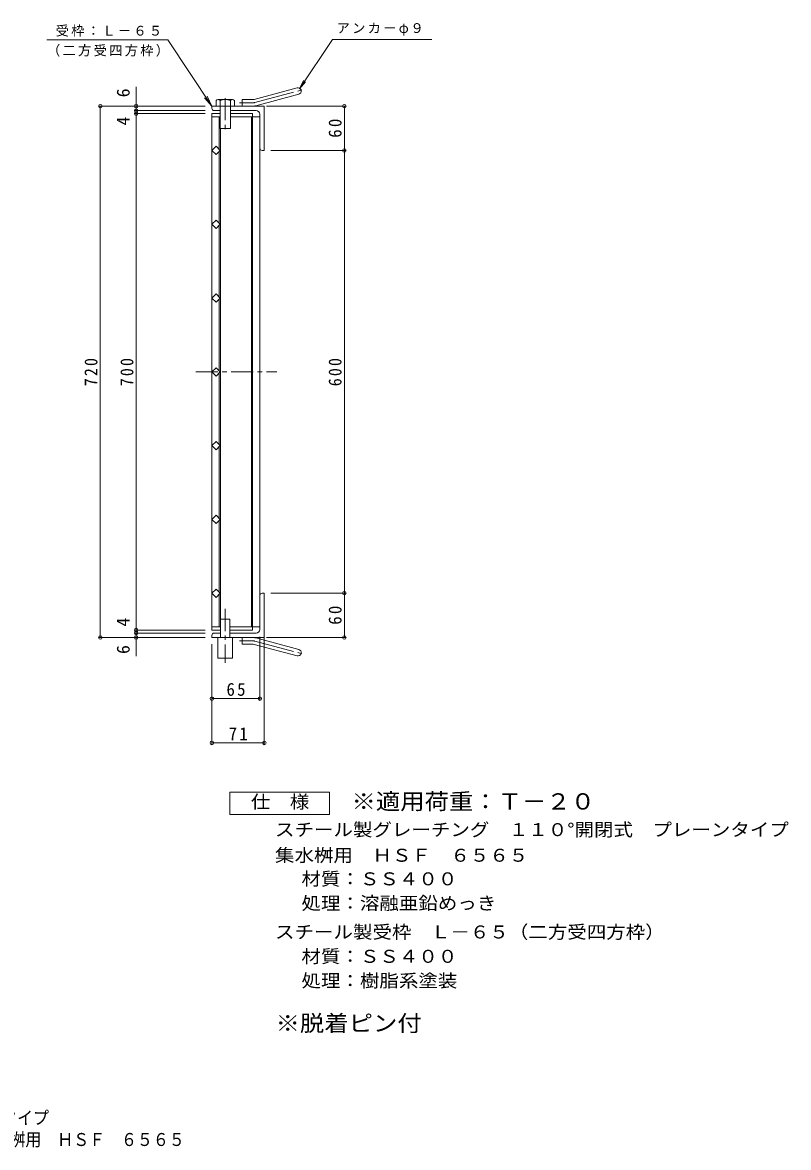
# Model space of a CAD drawing. Units: millimetres, scale not verified. Extents: x -1046 to 1060, y -823 to 808.
# Drawn here: x 22 to 1060, y -823 to 702 of the extents above; entities that cross this region are included whole.
import ezdxf
from ezdxf.enums import TextEntityAlignment as Align

# ---------------------------------------------------------------- set-up
doc = ezdxf.new("R2010")
doc.units = ezdxf.units.MM
doc.header["$LTSCALE"] = 6
doc.header["$PDMODE"] = 32
doc.header["$PDSIZE"] = 4.8
doc.linetypes.add('CHAIN1', pattern=[8, 5, -1, 1, -1])
doc.linetypes.add('CHAIN2', pattern=[12, 9, -1, 1, -1])
for name, color, linetype, lineweight in [('A-1', 2, 'Continuous', 9), ('A-2', 3, 'Continuous', 9), ('A-4', 7, 'Continuous', 9), ('A-5', 7, 'Continuous', 9), ('A-9', 4, 'Continuous', 9), ('F-4_F-4ﾚｲﾔ', 2, 'Continuous', 9)]:
    doc.layers.add(name, color=color, linetype=linetype, lineweight=lineweight)
doc.layers.add('F-5_F-5ﾚｲﾔ', color=2, linetype='Continuous')
doc.styles.add('ＭＳ ゴシック', font='')
doc.styles.get('ＭＳ ゴシック').set_extended_font_data('MS Gothic')

msp = doc.modelspace()

# ---------------------------------------------------------------- linework, layer by layer
at = {"layer": 'A-1'}
for p, q in [((335.704, 597.854), (393.895, 613.446)), ((319.559, 588.547), (319.559, 597.548)), ((333.374, 597.548), (319.559, 597.548)), ((338.033, 589.161), (396.224, 604.753)), ((349.559, 588.547), (278.559, 588.547)), ((278.559, 585.547), (278.559, 588.547)), ((281.559, 582.547), (289.559, 582.547)), ((303.559, 582.547), (338.559, 582.547)), ((349.559, 588.547), (349.559, 528.547)), ((343.559, 531.547), (343.559, 577.547)), ((346.559, 528.547), (349.559, 528.547)), ((343.559, -74.453), (343.559, -120.453)), ((346.559, -71.453), (349.559, -71.453)), ((349.559, -131.453), (349.559, -71.453)), ((278.559, -128.453), (278.559, -131.453)), ((349.559, -131.453), (278.559, -131.453)), ((281.559, -125.453), (290.059, -125.453)), ((303.059, -125.453), (338.559, -125.453)), ((319.559, -131.453), (319.559, -140.453)), ((338.033, -132.066), (396.224, -147.658)), ((333.374, -140.453), (319.559, -140.453)), ((335.704, -140.759), (393.895, -156.352))]:
    msp.add_line(p, q, dxfattribs=at)
at = {"layer": 'A-1', "linetype": 'CHAIN2'}
for p, q in [((336.869, 593.507), (402.035, 610.969)), ((333.374, 593.047), (315.754, 593.047)), ((333.374, -135.953), (315.754, -135.953)), ((336.869, -136.413), (402.035, -153.874))]:
    msp.add_line(p, q, dxfattribs=at)
at = {"layer": 'A-1'}
for centre, radius, start, end in [((395.059, 609.099), 4.5, 285.00014, 104.99991), ((333.374, 606.547), 9, 270, 285.00002), ((281.559, 585.547), 3, 180, 270), ((333.374, 606.547), 18, 270, 285), ((338.559, 577.547), 5, 0, 90), ((346.559, 531.547), 3, 180, 270), ((346.559, -74.453), 3, 90, 180), ((338.559, -120.453), 5, 270, 0), ((281.559, -128.453), 3, 90, 180), ((333.374, -149.453), 18, 74.99998, 89.99998), ((333.374, -149.453), 9, 74.99998, 90), ((395.059, -152.005), 4.5, 255.00008, 74.99986)]:
    msp.add_arc(centre, radius, start, end, dxfattribs=at)
at = {"layer": 'A-1', "linetype": 'CHAIN2'}
for centre, start, end in [((333.374, 606.547), 270, 284.99995), ((333.374, -149.453), 75.00005, 90)]:
    msp.add_arc(centre, 13.5, start, end, dxfattribs=at)
at = {"layer": 'A-2'}
for p, q in [((278.559, 578.547), (278.559, -121.453)), ((278.559, 578.547), (289.559, 578.547)), ((278.559, 574.047), (289.559, 574.047)), ((288.559, 574.047), (288.559, 529.861)), ((303.559, 574.047), (343.56, 574.047)), ((332.059, 574.047), (332.059, -116.953)), ((333.559, 574.047), (333.559, -116.953)), ((343.56, 574.047), (343.56, -116.953)), ((290.059, 558.547), (290.059, -116.953)), ((288.559, 527.233), (288.559, 429.861)), ((288.559, 427.233), (288.559, 329.861)), ((288.559, 327.234), (288.559, 229.861)), ((288.559, 227.233), (288.559, 129.861)), ((288.559, 127.233), (288.559, 29.861)), ((288.559, 27.233), (288.559, -70.139)), ((288.559, -72.767), (288.559, -116.953)), ((278.559, -116.953), (290.059, -116.953)), ((278.559, -121.453), (290.059, -121.453)), ((303.059, -116.953), (343.56, -116.953))]:
    msp.add_line(p, q, dxfattribs=at)
at = {"layer": 'A-2', "linetype": 'CHAIN1'}
msp.add_line((256.57, 228.547), (366.414, 228.547), dxfattribs=at)
at = {"layer": 'A-2'}
for points in [[(303.559, 578.547), (333.559, 578.547), (333.559, 574.047)], [(303.059, -121.453), (333.559, -121.453), (333.559, -116.953)]]:
    msp.add_lwpolyline(points, dxfattribs=at)
for points in [[(289.873, 528.547), (284.216, 522.891), (278.56, 528.547), (284.216, 534.204)], [(289.873, 428.547), (284.216, 422.89), (278.56, 428.547), (284.216, 434.204)], [(289.873, 328.547), (284.216, 322.89), (278.56, 328.547), (284.216, 334.204)], [(289.873, 228.547), (284.216, 222.89), (278.56, 228.547), (284.216, 234.204)], [(289.873, 128.547), (284.216, 122.89), (278.56, 128.547), (284.216, 134.204)], [(289.873, 28.547), (284.216, 22.89), (278.56, 28.547), (284.216, 34.204)], [(289.873, -71.453), (284.216, -77.11), (278.56, -71.453), (284.216, -65.796)]]:
    msp.add_lwpolyline(points, close=True, dxfattribs=at)
at = {"layer": 'A-4'}
for p, q in [((175.952, 614.812), (175.952, -156.567)), ((269.559, 588.547), (125.503, 588.547)), ((127.303, 588.547), (127.303, -131.453)), ((269.559, 582.547), (174.152, 582.547)), ((352.375, 588.547), (459.914, 588.547)), ((458.114, 588.547), (458.114, 528.547)), ((269.559, 578.547), (174.152, 578.547)), ((358.559, 528.547), (459.914, 528.547)), ((458.114, 528.547), (458.114, -131.453)), ((358.559, -71.453), (459.914, -71.453)), ((269.559, -121.453), (174.152, -121.453)), ((269.559, -131.453), (125.503, -131.453)), ((269.559, -125.453), (174.152, -125.453)), ((343.56, -130.453), (343.56, -216.17)), ((349.559, -130.453), (349.559, -276.134)), ((352.375, -131.453), (459.914, -131.453)), ((278.559, -140.453), (278.559, -276.134)), ((278.559, -214.37), (343.56, -214.37)), ((278.559, -274.334), (349.559, -274.334))]:
    msp.add_line(p, q, dxfattribs=at)
for p in [(127.303, 588.547), (175.952, 588.547), (175.952, 582.547), (175.952, 578.547), (458.114, 588.547), (458.114, 528.547), (458.114, -71.453), (175.952, -121.453), (127.303, -131.453), (175.952, -125.453), (175.952, -131.453), (458.114, -131.453), (278.559, -214.37), (343.56, -214.37), (278.559, -274.334), (349.559, -274.334)]:
    msp.add_point(p, dxfattribs=at)
at = {"layer": 'A-5'}
for p, q in [((218.641, 678.632), (54.655, 678.632)), ((218.641, 678.632), (278.559, 588.547)), ((441.803, 678.999), (397.292, 612.081)), ((441.803, 678.999), (576.824, 678.999)), ((397.292, 612.081), (402.797, 623.304)), ((397.292, 612.081), (405.514, 621.496)), ((278.559, 588.547), (268.693, 599.846)), ((278.559, 588.547), (271.953, 602.014))]:
    msp.add_line(p, q, dxfattribs=at)
at = {"layer": 'A-9'}
for p, q in [((286.84, 597.508), (306.279, 597.508)), ((289.559, 588.547), (289.559, 596.467)), ((303.559, 588.547), (303.559, 596.467)), ((308.998, 596.467), (308.998, 588.547)), ((289.559, 588.547), (289.559, 558.547)), ((303.559, 588.547), (303.559, 558.547)), ((289.559, 558.547), (303.559, 558.547)), ((290.059, -106.453), (303.059, -106.453)), ((290.059, -106.453), (290.059, -131.453)), ((303.059, -106.453), (303.059, -131.453)), ((286.559, -131.453), (286.559, -159.453)), ((306.559, -131.453), (306.559, -159.453)), ((286.559, -159.453), (306.559, -159.453))]:
    msp.add_line(p, q, dxfattribs=at)
at = {"layer": 'A-9', "linetype": 'CHAIN1'}
for p, q in [((296.559, 599.442), (296.559, 553.086)), ((296.559, -92.749), (296.559, -165.945))]:
    msp.add_line(p, q, dxfattribs=at)
at = {"layer": 'A-9'}
msp.add_lwpolyline([(284.121, 596.467), (284.121, 588.547), (308.998, 588.547)], dxfattribs=at)
for centre, radius, start, end in [((286.84, 593.434), 4.074, 48.12389, 131.8763), ((296.559, 573.441), 24.066, 73.09029, 106.90971), ((306.279, 593.434), 4.074, 48.1237, 131.87611)]:
    msp.add_arc(centre, radius, start, end, dxfattribs=at)
at = {"layer": 'F-4_F-4ﾚｲﾔ'}
msp.add_lwpolyline([(302.838, -371.224), (302.838, -341.224), (437.837, -341.224), (437.837, -371.224)], close=True, dxfattribs=at)

# ---------------------------------------------------------------- texts
at = {"layer": 'A-4', "color": 2, "style": 'ＭＳ ゴシック'}
for s, p in [('6', (172.352, 600.631)), ('4', (172.352, 562.43)), ('4', (172.352, -116.671)), ('6', (172.352, -153.796))]:
    msp.add_text(s, height=17.6, rotation=90, dxfattribs=at).set_placement(p, align=Align.BOTTOM_LEFT)
at = {"layer": 'A-4', "color": 2, "char_height": 17.6, "attachment_point": 7, "rotation": 90, "style": 'ＭＳ ゴシック'}
for s, insert in [('\\T1.27;\\W0.95;60', (454.514, 545.797)), ('\\T1.27;\\W0.9;720', (123.703, 209.047)), ('\\T1.27;\\W0.9;700', (172.352, 209.047)), ('\\T1.27;\\W0.9;600', (454.514, 209.047)), ('\\T1.27;\\W0.95;60', (454.514, -114.203))]:
    msp.add_mtext(s, dxfattribs=dict(at, insert=insert))
at = {"layer": 'A-4', "color": 2, "char_height": 17.6, "attachment_point": 7, "style": 'ＭＳ ゴシック'}
for s, insert in [('\\T1.27;\\W0.95;65', (298.31, -210.77)), ('\\T1.27;\\W0.95;71', (301.309, -270.734))]:
    msp.add_mtext(s, dxfattribs=dict(at, insert=insert))
at = {"layer": 'A-5', "char_height": 13.2, "attachment_point": 7, "style": 'ＭＳ ゴシック'}
for s, insert in [('\\T1.17;アンカーφ９', (447.506, 684.232)), ('\\T1.17;受枠：Ｌ－６５', (66.766, 682.825)), ('\\T1.17;（二方受四方枠）', (55.04, 655.768))]:
    msp.add_mtext(s, dxfattribs=dict(at, insert=insert))
at = {"layer": 'F-4_F-4ﾚｲﾔ', "style": 'ＭＳ ゴシック', "width": 1.1}
for s, p in [('仕\u3000様', (331.338, -368.225)), ('スチール製グレーチング\u3000１１０°開閉式\u3000プレーンタイプ', (364.091, -405.977)), ('集水桝用\u3000ＨＳＦ\u3000６５６５', (364.091, -440.664)), ('材質：ＳＳ４００', (399.919, -472.646)), ('処理：溶融亜鉛めっき', (399.919, -505.647)), ('スチール製受枠\u3000Ｌ－６５（二方受四方枠）', (364.092, -544.647)), ('材質：ＳＳ４００', (399.918, -577.647)), ('処理：樹脂系塗装', (399.918, -610.647))]:
    msp.add_text(s, height=17.6, dxfattribs=at).set_placement(p, align=Align.BOTTOM_LEFT)
at = {"layer": 'F-4_F-4ﾚｲﾔ', "color": 3, "style": 'ＭＳ ゴシック', "width": 1.1}
msp.add_text('※脱着ピン付', height=21.99, dxfattribs=at).set_placement((364.849, -671.861), align=Align.BOTTOM_LEFT)
at = {"layer": 'F-5_F-5ﾚｲﾔ', "color": 3, "style": 'ＭＳ ゴシック', "width": 1.1}
msp.add_text('※適用荷重：Ｔ－２０', height=21.99, dxfattribs=at).set_placement((467.837, -371.224), align=Align.BOTTOM_LEFT)
at = {"layer": 'F-5_F-5ﾚｲﾔ', "style": 'ＭＳ ゴシック', "width": 0.9}
for s, p in [('スチール製グレーチング\u3000１１０°開閉式\u3000プレーンタイプ', (-512.046, -796.524)), ('集水桝用\u3000ＨＳＦ\u3000６５６５', (-39.071, -825.907))]:
    msp.add_text(s, height=17.6, dxfattribs=at).set_placement(p, align=Align.BOTTOM_LEFT)

doc.saveas('drawing.dxf')
